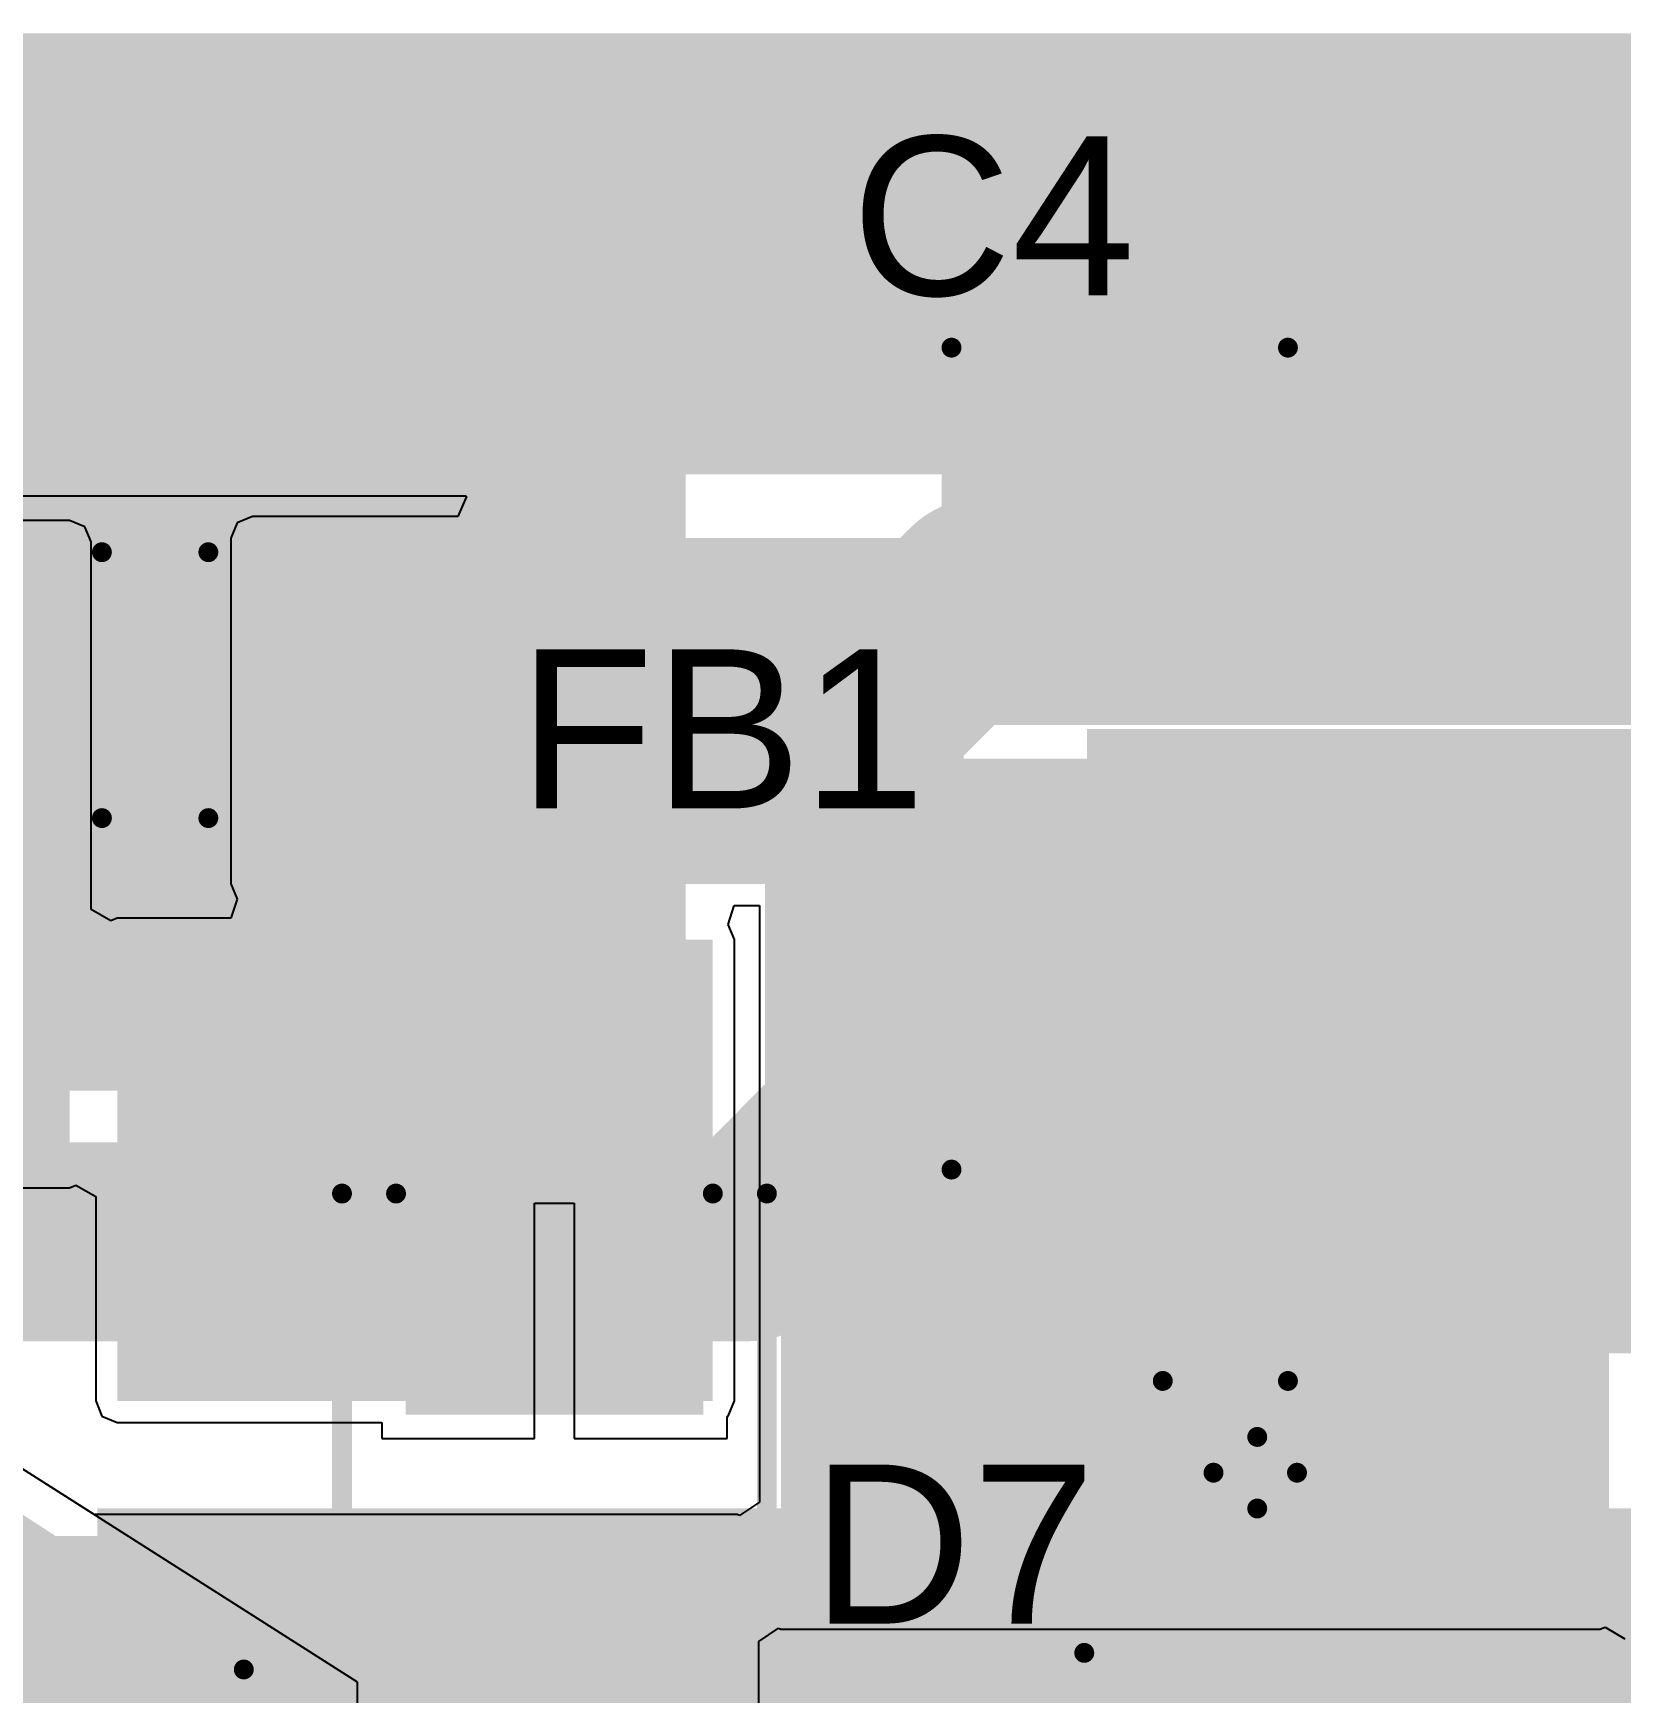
# Model space of a CAD drawing. Header units: millimetres. Extents: x -0.26 to 4.68, y -0.29 to 2.93.
# Drawn here: x 1.5869 to 1.9863, y 2.4526 to 2.8699 of the extents above; entities that cross this region are included whole.
import ezdxf

# ---------------------------------------------------------------- set-up
doc = ezdxf.new("R2010")
doc.units = ezdxf.units.MM
doc.header["$MEASUREMENT"] = 0
for name, color, linetype in [('BottomLayer', 5, 'Continuous'), ('BottomSolder', 6, 'Continuous'), ('TopLayer', 1, 'Continuous'), ('TopOverlay', 2, 'Continuous'), ('TopPaste', 8, 'Continuous'), ('TopSolder', 216, 'Continuous'), ('ViaHoleLayer', 16, 'Continuous')]:
    doc.layers.add(name, color=color, linetype=linetype)
doc.styles.add('Arial', font='arial.ttf', dxfattribs={"height": 0.2})

# ---------------------------------------------------------------- blocks, each defined once
blk = doc.blocks.new('SMA_17')
at = {"layer": 'TopLayer'}
for points in [[(-0.12795, 0.03346), (-0.02953, 0.03346), (-0.02953, -0.03346), (-0.12795, -0.03346)], [(0.02953, 0.03346), (0.12795, 0.03346), (0.12795, -0.03346), (0.02953, -0.03346)]]:
    blk.add_hatch(color=1, dxfattribs=at).paths.add_polyline_path(points)
at = {"layer": 'TopOverlay'}
for points in [[(-0.175, -0.05597), (-0.12906, -0.05597), (-0.12906, 0.05598), (-0.175, 0.05598)], [(-0.12992, 0.03638), (-0.1022, 0.03638), (-0.1022, 0.05598), (-0.12992, 0.05598)], [(-0.12992, -0.05598), (-0.1022, -0.05598), (-0.1022, -0.03638), (-0.12992, -0.03638)]]:
    blk.add_hatch(color=2, dxfattribs=at).paths.add_polyline_path(points)
at = {"layer": 'TopPaste'}
for points in [[(-0.12795, 0.03346), (-0.02953, 0.03346), (-0.02953, -0.03346), (-0.12795, -0.03346)], [(0.02953, 0.03346), (0.12795, 0.03346), (0.12795, -0.03346), (0.02953, -0.03346)]]:
    blk.add_hatch(color=8, dxfattribs=at).paths.add_polyline_path(points)
at = {"layer": 'TopSolder'}
for points in [[(-0.13195, 0.03746), (-0.02553, 0.03746), (-0.02553, -0.03746), (-0.13195, -0.03746)], [(0.02553, 0.03746), (0.13195, 0.03746), (0.13195, -0.03746), (0.02553, -0.03746)]]:
    blk.add_hatch(color=216, dxfattribs=at).paths.add_polyline_path(points)
at = {"layer": 'TopOverlay', "const_width": 0.005}
for points in [[(-0.10465, 0.05345), (0.08115, 0.05345)], [(0.08115, 0.05345), (0.08115, 0.03985)], [(0.08115, -0.03985), (0.08115, -0.05345)], [(-0.10465, -0.05345), (0.08115, -0.05345)]]:
    blk.add_lwpolyline(points, dxfattribs=at)
at = {"layer": 'TopOverlay', "const_width": 0.0025}
for points in [[(-0.1059, 0.05345, 1), (-0.1034, 0.05345, 1)], [(0.0799, 0.05345, 1), (0.0824, 0.05345, 1)], [(0.0799, 0.05345, 1), (0.0824, 0.05345, 1)], [(0.0799, 0.03985, 1), (0.0824, 0.03985, 1)], [(0.0799, -0.03985, 1), (0.0824, -0.03985, 1)], [(-0.1059, -0.05345, 1), (-0.1034, -0.05345, 1)], [(0.0799, -0.05345, 1), (0.0824, -0.05345, 1)], [(0.0799, -0.05345, 1), (0.0824, -0.05345, 1)]]:
    blk.add_lwpolyline(points, format="xyb", close=True, dxfattribs=at)
blk = doc.blocks.new('SSL0804T_220M_N_100')
at = {"layer": 'TopOverlay', "const_width": 0.005}
blk.add_lwpolyline([(-0.065, -0.18504), (-0.24684, -0.06747)], dxfattribs=at)
at = {"layer": 'TopOverlay', "const_width": 0.0025}
blk.add_lwpolyline([(-0.24809, -0.06747, 1), (-0.24559, -0.06747, 1)], format="xyb", close=True, dxfattribs=at)
blk = doc.blocks.new('IND_1206_118')
at = {"layer": 'TopLayer'}
for points in [[(-0.0811, 0.03583), (-0.02598, 0.03583), (-0.02598, -0.03583), (-0.0811, -0.03583)], [(0.02598, 0.03583), (0.0811, 0.03583), (0.0811, -0.03583), (0.02598, -0.03583)]]:
    blk.add_hatch(color=1, dxfattribs=at).paths.add_polyline_path(points)
at = {"layer": 'TopPaste'}
for points in [[(-0.0811, 0.03583), (-0.02598, 0.03583), (-0.02598, -0.03583), (-0.0811, -0.03583)], [(0.02598, 0.03583), (0.0811, 0.03583), (0.0811, -0.03583), (0.02598, -0.03583)]]:
    blk.add_hatch(color=8, dxfattribs=at).paths.add_polyline_path(points)
at = {"layer": 'TopSolder'}
for points in [[(-0.0851, 0.03983), (-0.02198, 0.03983), (-0.02198, -0.03983), (-0.0851, -0.03983)], [(0.02198, 0.03983), (0.0851, 0.03983), (0.0851, -0.03983), (0.02198, -0.03983)]]:
    blk.add_hatch(color=216, dxfattribs=at).paths.add_polyline_path(points)
at = {"layer": 'TopOverlay', "const_width": 0.005}
for points in [[(-0.01339, 0.03343), (0.01339, 0.03343)], [(-0.01339, -0.03343), (0.01339, -0.03343)]]:
    blk.add_lwpolyline(points, dxfattribs=at)
at = {"layer": 'TopOverlay', "const_width": 0.0025}
for points in [[(-0.01464, 0.03343, 1), (-0.01214, 0.03343, 1)], [(0.01214, 0.03343, 1), (0.01464, 0.03343, 1)], [(-0.01464, -0.03343, 1), (-0.01214, -0.03343, 1)], [(0.01214, -0.03343, 1), (0.01464, -0.03343, 1)]]:
    blk.add_lwpolyline(points, format="xyb", close=True, dxfattribs=at)
blk = doc.blocks.new('C____D_193')
at = {"layer": 'TopLayer'}
for points in [[(-0.16732, 0.05709), (-0.07283, 0.05709), (-0.07283, -0.05709), (-0.16732, -0.05709)], [(0.07283, 0.05709), (0.16732, 0.05709), (0.16732, -0.05709), (0.07283, -0.05709)]]:
    blk.add_hatch(color=1, dxfattribs=at).paths.add_polyline_path(points)
at = {"layer": 'TopPaste'}
for points in [[(-0.16732, 0.05709), (-0.07283, 0.05709), (-0.07283, -0.05709), (-0.16732, -0.05709)], [(0.07283, 0.05709), (0.16732, 0.05709), (0.16732, -0.05709), (0.07283, -0.05709)]]:
    blk.add_hatch(color=8, dxfattribs=at).paths.add_polyline_path(points)
at = {"layer": 'TopSolder'}
for points in [[(-0.17132, 0.06109), (-0.06883, 0.06109), (-0.06883, -0.06109), (-0.17132, -0.06109)], [(0.06883, 0.06109), (0.17132, 0.06109), (0.17132, -0.06109), (0.06883, -0.06109)]]:
    blk.add_hatch(color=216, dxfattribs=at).paths.add_polyline_path(points)
at = {"layer": 'TopOverlay', "const_width": 0.005}
for points in [[(-0.177, 0.099), (-0.177, 0.07)], [(-0.16, 0.084), (-0.193, 0.084)], [(-0.1437, 0.08465), (-0.1437, 0.0673)], [(0.1437, 0.08465), (-0.1437, 0.08465)], [(0.1437, 0.08465), (0.1437, 0.0673)], [(-0.1437, -0.0673), (-0.1437, -0.08465)], [(0.1437, -0.0673), (0.1437, -0.08465)], [(0.1437, -0.08465), (-0.1437, -0.08465)]]:
    blk.add_lwpolyline(points, dxfattribs=at)
at = {"layer": 'TopOverlay', "const_width": 0.0025}
for points in [[(-0.17825, 0.099, 1), (-0.17575, 0.099, 1)], [(-0.19425, 0.084, 1), (-0.19175, 0.084, 1)], [(-0.16125, 0.084, 1), (-0.15875, 0.084, 1)], [(-0.14495, 0.08465, 1), (-0.14245, 0.08465, 1)], [(-0.14495, 0.08465, 1), (-0.14245, 0.08465, 1)], [(0.14245, 0.08465, 1), (0.14495, 0.08465, 1)], [(0.14245, 0.08465, 1), (0.14495, 0.08465, 1)], [(-0.17825, 0.07, 1), (-0.17575, 0.07, 1)], [(-0.14495, 0.0673, 1), (-0.14245, 0.0673, 1)], [(0.14245, 0.0673, 1), (0.14495, 0.0673, 1)], [(-0.14495, -0.0673, 1), (-0.14245, -0.0673, 1)], [(0.14245, -0.0673, 1), (0.14495, -0.0673, 1)], [(-0.14495, -0.08465, 1), (-0.14245, -0.08465, 1)], [(-0.14495, -0.08465, 1), (-0.14245, -0.08465, 1)], [(0.14245, -0.08465, 1), (0.14495, -0.08465, 1)], [(0.14245, -0.08465, 1), (0.14495, -0.08465, 1)]]:
    blk.add_lwpolyline(points, format="xyb", close=True, dxfattribs=at)
blk = doc.blocks.new('20SVPF120M_195')
at = {"layer": 'TopLayer'}
for points in [[(-0.17913, 0.0315), (-0.04134, 0.0315), (-0.04134, -0.0315), (-0.17913, -0.0315)], [(0.04134, 0.0315), (0.17913, 0.0315), (0.17913, -0.0315), (0.04134, -0.0315)]]:
    blk.add_hatch(color=1, dxfattribs=at).paths.add_polyline_path(points)
at = {"layer": 'TopPaste'}
for points in [[(-0.17913, 0.0315), (-0.04134, 0.0315), (-0.04134, -0.0315), (-0.17913, -0.0315)], [(0.04134, 0.0315), (0.17913, 0.0315), (0.17913, -0.0315), (0.04134, -0.0315)]]:
    blk.add_hatch(color=8, dxfattribs=at).paths.add_polyline_path(points)
at = {"layer": 'TopSolder'}
for points in [[(-0.18313, 0.0355), (-0.03734, 0.0355), (-0.03734, -0.0355), (-0.18313, -0.0355)], [(0.03734, 0.0355), (0.18313, 0.0355), (0.18313, -0.0355), (0.03734, -0.0355)]]:
    blk.add_hatch(color=216, dxfattribs=at).paths.add_polyline_path(points)
at = {"layer": 'TopOverlay', "const_width": 0.005}
for points in [[(-0.07677, 0.12992), (-0.12992, 0.07677)], [(-0.07677, 0.12992), (0.12992, 0.12992)], [(0.12992, 0.12992), (0.12992, 0.04528)], [(-0.12992, 0.07677), (-0.12992, 0.04528)], [(-0.153, 0.064), (-0.153, 0.043)], [(-0.162, 0.053), (-0.144, 0.053)], [(-0.12992, -0.04528), (-0.12992, -0.07677)], [(0.12992, -0.04528), (0.12992, -0.12992)], [(-0.12992, -0.07677), (-0.07677, -0.12992)], [(-0.07677, -0.12992), (0.12992, -0.12992)]]:
    blk.add_lwpolyline(points, dxfattribs=at)
at = {"layer": 'TopOverlay', "const_width": 0.0025}
for points in [[(-0.07802, 0.12992, 1), (-0.07552, 0.12992, 1)], [(-0.07802, 0.12992, 1), (-0.07552, 0.12992, 1)], [(0.12867, 0.12992, 1), (0.13117, 0.12992, 1)], [(0.12867, 0.12992, 1), (0.13117, 0.12992, 1)], [(-0.13117, 0.07677, 1), (-0.12867, 0.07677, 1)], [(-0.13117, 0.07677, 1), (-0.12867, 0.07677, 1)], [(-0.15425, 0.064, 1), (-0.15175, 0.064, 1)], [(-0.16325, 0.053, 1), (-0.16075, 0.053, 1)], [(-0.14525, 0.053, 1), (-0.14275, 0.053, 1)], [(-0.13117, 0.04528, 1), (-0.12867, 0.04528, 1)], [(0.12867, 0.04528, 1), (0.13117, 0.04528, 1)], [(-0.15425, 0.043, 1), (-0.15175, 0.043, 1)], [(-0.13117, -0.04528, 1), (-0.12867, -0.04528, 1)], [(0.12867, -0.04528, 1), (0.13117, -0.04528, 1)], [(-0.13117, -0.07677, 1), (-0.12867, -0.07677, 1)], [(-0.13117, -0.07677, 1), (-0.12867, -0.07677, 1)], [(-0.07802, -0.12992, 1), (-0.07552, -0.12992, 1)], [(-0.07802, -0.12992, 1), (-0.07552, -0.12992, 1)], [(0.12867, -0.12992, 1), (0.13117, -0.12992, 1)], [(0.12867, -0.12992, 1), (0.13117, -0.12992, 1)]]:
    blk.add_lwpolyline(points, format="xyb", close=True, dxfattribs=at)

msp = doc.modelspace()

# ---------------------------------------------------------------- hatches: boundary and pattern name
at = {"layer": 'BottomLayer'}
for points in [[(1.22882, 2.74495), (1.66582, 2.74495), (1.66582, 2.86995), (1.22882, 2.86995)], [(1.553, 2.81895), (2.29682, 2.81895), (2.29682, 2.86995), (1.553, 2.86995)], [(1.611, 2.761), (2.071, 2.761), (2.071, 2.82895), (1.611, 2.82895)], [(1.16, 2.604), (1.751, 2.604), (1.751, 2.81695), (1.16, 2.81695)], [(1.852, 2.62995), (2.38868, 2.62995), (2.38868, 2.69495), (1.852, 2.69495)], [(1.852, 2.538), (2.38868, 2.538), (2.38868, 2.66195), (1.852, 2.66195)], [(1.603, 2.443), (2.106, 2.443), (2.106, 2.499), (1.603, 2.499)]]:
    msp.add_hatch(color=5, dxfattribs=at).paths.add_polyline_path(points)
h = msp.add_hatch(color=5, dxfattribs=at)
edge = h.paths.add_edge_path()
edge.add_arc((1.704, 2.854), 0.01181, 0, 360)
h = msp.add_hatch(color=5, dxfattribs=at)
edge = h.paths.add_edge_path()
edge.add_arc((1.735, 2.853), 0.01181, 0, 360)
h = msp.add_hatch(color=5, dxfattribs=at)
edge = h.paths.add_edge_path()
edge.add_arc((1.877, 2.851), 0.01181, 0, 360)
h = msp.add_hatch(color=5, dxfattribs=at)
edge = h.paths.add_edge_path()
edge.add_arc((1.9016, 2.851), 0.01181, 0, 360)
h = msp.add_hatch(color=5, dxfattribs=at)
edge = h.paths.add_edge_path()
edge.add_arc((1.704, 2.828), 0.01181, 0, 360)
h = msp.add_hatch(color=5, dxfattribs=at)
edge = h.paths.add_edge_path()
edge.add_arc((1.735, 2.827), 0.01181, 0, 360)
h = msp.add_hatch(color=5, dxfattribs=at)
edge = h.paths.add_edge_path()
edge.add_arc((1.877, 2.825), 0.01181, 0, 360)
h = msp.add_hatch(color=5, dxfattribs=at)
edge = h.paths.add_edge_path()
edge.add_arc((1.9016, 2.825), 0.01181, 0, 360)
h = msp.add_hatch(color=5, dxfattribs=at)
edge = h.paths.add_edge_path()
edge.add_arc((1.704, 2.802), 0.01181, 0, 360)
h = msp.add_hatch(color=5, dxfattribs=at)
edge = h.paths.add_edge_path()
edge.add_arc((1.735, 2.801), 0.01181, 0, 360)
h = msp.add_hatch(color=5, dxfattribs=at)
edge = h.paths.add_edge_path()
edge.add_arc((1.877, 2.798), 0.01181, 0, 360)
h = msp.add_hatch(color=5, dxfattribs=at)
edge = h.paths.add_edge_path()
edge.add_arc((1.9016, 2.798), 0.01181, 0, 360)
h = msp.add_hatch(color=5, dxfattribs=at)
edge = h.paths.add_edge_path()
edge.add_arc((1.704, 2.775), 0.01181, 0, 360)
h = msp.add_hatch(color=5, dxfattribs=at)
edge = h.paths.add_edge_path()
edge.add_arc((1.735, 2.774), 0.01181, 0, 360)
h = msp.add_hatch(color=5, dxfattribs=at)
edge = h.paths.add_edge_path()
edge.add_arc((1.877, 2.772), 0.01181, 0, 360)
h = msp.add_hatch(color=5, dxfattribs=at)
edge = h.paths.add_edge_path()
edge.add_arc((1.9016, 2.772), 0.01181, 0, 360)
h = msp.add_hatch(color=5, dxfattribs=at)
edge = h.paths.add_edge_path()
edge.add_arc((1.877, 2.63282), 0.01181, 0, 360)
h = msp.add_hatch(color=5, dxfattribs=at)
edge = h.paths.add_edge_path()
edge.add_arc((1.9016, 2.63282), 0.01181, 0, 360)
h = msp.add_hatch(color=5, dxfattribs=at)
edge = h.paths.add_edge_path()
edge.add_arc((1.62653, 2.62405), 0.01181, 0, 360)
h = msp.add_hatch(color=5, dxfattribs=at)
edge = h.paths.add_edge_path()
edge.add_arc((1.65287, 2.62405), 0.01181, 0, 360)
h = msp.add_hatch(color=5, dxfattribs=at)
edge = h.paths.add_edge_path()
edge.add_arc((1.6792, 2.62405), 0.01181, 0, 360)
h = msp.add_hatch(color=5, dxfattribs=at)
edge = h.paths.add_edge_path()
edge.add_arc((1.70553, 2.62405), 0.01181, 0, 360)
h = msp.add_hatch(color=5, dxfattribs=at)
edge = h.paths.add_edge_path()
edge.add_arc((1.877, 2.60582), 0.01181, 0, 360)
h = msp.add_hatch(color=5, dxfattribs=at)
edge = h.paths.add_edge_path()
edge.add_arc((1.9016, 2.60582), 0.01181, 0, 360)
h = msp.add_hatch(color=5, dxfattribs=at)
edge = h.paths.add_edge_path()
edge.add_arc((1.877, 2.57982), 0.01181, 0, 360)
h = msp.add_hatch(color=5, dxfattribs=at)
edge = h.paths.add_edge_path()
edge.add_arc((1.9016, 2.57982), 0.01181, 0, 360)
h = msp.add_hatch(color=5, dxfattribs=at)
edge = h.paths.add_edge_path()
edge.add_arc((1.618, 2.478), 0.01181, 0, 360)
h = msp.add_hatch(color=5, dxfattribs=at)
edge = h.paths.add_edge_path()
edge.add_arc((1.64433, 2.478), 0.01181, 0, 360)
h = msp.add_hatch(color=5, dxfattribs=at)
edge = h.paths.add_edge_path()
edge.add_arc((1.67067, 2.478), 0.01181, 0, 360)
h = msp.add_hatch(color=5, dxfattribs=at)
edge = h.paths.add_edge_path()
edge.add_arc((1.697, 2.478), 0.01181, 0, 360)
at = {"layer": 'BottomSolder'}
h = msp.add_hatch(color=6, dxfattribs=at)
edge = h.paths.add_edge_path()
edge.add_arc((1.704, 2.854), 0.00591, 0, 360)
h = msp.add_hatch(color=6, dxfattribs=at)
edge = h.paths.add_edge_path()
edge.add_arc((1.735, 2.853), 0.00591, 0, 360)
h = msp.add_hatch(color=6, dxfattribs=at)
edge = h.paths.add_edge_path()
edge.add_arc((1.877, 2.851), 0.00591, 0, 360)
h = msp.add_hatch(color=6, dxfattribs=at)
edge = h.paths.add_edge_path()
edge.add_arc((1.9016, 2.851), 0.00591, 0, 360)
h = msp.add_hatch(color=6, dxfattribs=at)
edge = h.paths.add_edge_path()
edge.add_arc((1.704, 2.828), 0.00591, 0, 360)
h = msp.add_hatch(color=6, dxfattribs=at)
edge = h.paths.add_edge_path()
edge.add_arc((1.735, 2.827), 0.00591, 0, 360)
h = msp.add_hatch(color=6, dxfattribs=at)
edge = h.paths.add_edge_path()
edge.add_arc((1.877, 2.825), 0.00591, 0, 360)
h = msp.add_hatch(color=6, dxfattribs=at)
edge = h.paths.add_edge_path()
edge.add_arc((1.9016, 2.825), 0.00591, 0, 360)
h = msp.add_hatch(color=6, dxfattribs=at)
edge = h.paths.add_edge_path()
edge.add_arc((1.704, 2.802), 0.00591, 0, 360)
h = msp.add_hatch(color=6, dxfattribs=at)
edge = h.paths.add_edge_path()
edge.add_arc((1.735, 2.801), 0.00591, 0, 360)
h = msp.add_hatch(color=6, dxfattribs=at)
edge = h.paths.add_edge_path()
edge.add_arc((1.877, 2.798), 0.00591, 0, 360)
h = msp.add_hatch(color=6, dxfattribs=at)
edge = h.paths.add_edge_path()
edge.add_arc((1.9016, 2.798), 0.00591, 0, 360)
h = msp.add_hatch(color=6, dxfattribs=at)
edge = h.paths.add_edge_path()
edge.add_arc((1.704, 2.775), 0.00591, 0, 360)
h = msp.add_hatch(color=6, dxfattribs=at)
edge = h.paths.add_edge_path()
edge.add_arc((1.735, 2.774), 0.00591, 0, 360)
h = msp.add_hatch(color=6, dxfattribs=at)
edge = h.paths.add_edge_path()
edge.add_arc((1.877, 2.772), 0.00591, 0, 360)
h = msp.add_hatch(color=6, dxfattribs=at)
edge = h.paths.add_edge_path()
edge.add_arc((1.9016, 2.772), 0.00591, 0, 360)
h = msp.add_hatch(color=6, dxfattribs=at)
edge = h.paths.add_edge_path()
edge.add_arc((1.877, 2.63282), 0.00591, 0, 360)
h = msp.add_hatch(color=6, dxfattribs=at)
edge = h.paths.add_edge_path()
edge.add_arc((1.9016, 2.63282), 0.00591, 0, 360)
h = msp.add_hatch(color=6, dxfattribs=at)
edge = h.paths.add_edge_path()
edge.add_arc((1.62653, 2.62405), 0.00591, 0, 360)
h = msp.add_hatch(color=6, dxfattribs=at)
edge = h.paths.add_edge_path()
edge.add_arc((1.65287, 2.62405), 0.00591, 0, 360)
h = msp.add_hatch(color=6, dxfattribs=at)
edge = h.paths.add_edge_path()
edge.add_arc((1.6792, 2.62405), 0.00591, 0, 360)
h = msp.add_hatch(color=6, dxfattribs=at)
edge = h.paths.add_edge_path()
edge.add_arc((1.70553, 2.62405), 0.00591, 0, 360)
h = msp.add_hatch(color=6, dxfattribs=at)
edge = h.paths.add_edge_path()
edge.add_arc((1.877, 2.60582), 0.00591, 0, 360)
h = msp.add_hatch(color=6, dxfattribs=at)
edge = h.paths.add_edge_path()
edge.add_arc((1.9016, 2.60582), 0.00591, 0, 360)
h = msp.add_hatch(color=6, dxfattribs=at)
edge = h.paths.add_edge_path()
edge.add_arc((1.877, 2.57982), 0.00591, 0, 360)
h = msp.add_hatch(color=6, dxfattribs=at)
edge = h.paths.add_edge_path()
edge.add_arc((1.9016, 2.57982), 0.00591, 0, 360)
h = msp.add_hatch(color=6, dxfattribs=at)
edge = h.paths.add_edge_path()
edge.add_arc((1.618, 2.478), 0.00591, 0, 360)
h = msp.add_hatch(color=6, dxfattribs=at)
edge = h.paths.add_edge_path()
edge.add_arc((1.64433, 2.478), 0.00591, 0, 360)
h = msp.add_hatch(color=6, dxfattribs=at)
edge = h.paths.add_edge_path()
edge.add_arc((1.67067, 2.478), 0.00591, 0, 360)
h = msp.add_hatch(color=6, dxfattribs=at)
edge = h.paths.add_edge_path()
edge.add_arc((1.697, 2.478), 0.00591, 0, 360)
at = {"layer": 'TopLayer'}
for points in [[(0.13597, 2.80395), (1.832, 2.80395), (1.832, 2.86695), (0.13597, 2.86695)], [(1.816, 2.69595), (2.07, 2.69595), (2.07, 2.86695), (1.816, 2.86695)], [(0.982, 2.759), (1.831, 2.759), (1.831, 2.81695), (0.982, 2.81695)], [(1.522, 2.585), (1.596, 2.585), (1.596, 2.742), (1.522, 2.742)], [(1.642, 2.656), (1.805, 2.656), (1.805, 2.743), (1.642, 2.743)], [(1.775, 2.474), (1.863, 2.474), (1.863, 2.68752), (1.775, 2.68752)], [(1.855, 2.565), (2.036, 2.565), (2.036, 2.68752), (1.855, 2.68752)], [(1.608, 2.526), (1.75785, 2.526), (1.75785, 2.642), (1.608, 2.642)], [(1.856, 2.474), (1.981, 2.474), (1.981, 2.64), (1.856, 2.64)], [(1.507, 2.335), (1.764, 2.335), (1.764, 2.492), (1.507, 2.492)]]:
    msp.add_hatch(color=1, dxfattribs=at).paths.add_polyline_path(points)
h = msp.add_hatch(color=1, dxfattribs=at)
edge = h.paths.add_edge_path()
edge.add_arc((1.704, 2.854), 0.01181, 0, 360)
h = msp.add_hatch(color=1, dxfattribs=at)
edge = h.paths.add_edge_path()
edge.add_arc((1.735, 2.853), 0.01181, 0, 360)
h = msp.add_hatch(color=1, dxfattribs=at)
edge = h.paths.add_edge_path()
edge.add_arc((1.877, 2.851), 0.01181, 0, 360)
h = msp.add_hatch(color=1, dxfattribs=at)
edge = h.paths.add_edge_path()
edge.add_arc((1.9016, 2.851), 0.01181, 0, 360)
h = msp.add_hatch(color=1, dxfattribs=at)
edge = h.paths.add_edge_path()
edge.add_arc((1.704, 2.828), 0.01181, 0, 360)
h = msp.add_hatch(color=1, dxfattribs=at)
edge = h.paths.add_edge_path()
edge.add_arc((1.735, 2.827), 0.01181, 0, 360)
h = msp.add_hatch(color=1, dxfattribs=at)
edge = h.paths.add_edge_path()
edge.add_arc((1.877, 2.825), 0.01181, 0, 360)
h = msp.add_hatch(color=1, dxfattribs=at)
edge = h.paths.add_edge_path()
edge.add_arc((1.9016, 2.825), 0.01181, 0, 360)
h = msp.add_hatch(color=1, dxfattribs=at)
edge = h.paths.add_edge_path()
edge.add_arc((1.704, 2.802), 0.01181, 0, 360)
h = msp.add_hatch(color=1, dxfattribs=at)
edge = h.paths.add_edge_path()
edge.add_arc((1.735, 2.801), 0.01181, 0, 360)
h = msp.add_hatch(color=1, dxfattribs=at)
edge = h.paths.add_edge_path()
edge.add_arc((1.877, 2.798), 0.01181, 0, 360)
h = msp.add_hatch(color=1, dxfattribs=at)
edge = h.paths.add_edge_path()
edge.add_arc((1.9016, 2.798), 0.01181, 0, 360)
h = msp.add_hatch(color=1, dxfattribs=at)
edge = h.paths.add_edge_path()
edge.add_arc((1.704, 2.775), 0.01181, 0, 360)
h = msp.add_hatch(color=1, dxfattribs=at)
edge = h.paths.add_edge_path()
edge.add_arc((1.735, 2.774), 0.01181, 0, 360)
h = msp.add_hatch(color=1, dxfattribs=at)
edge = h.paths.add_edge_path()
edge.add_arc((1.877, 2.772), 0.01181, 0, 360)
h = msp.add_hatch(color=1, dxfattribs=at)
edge = h.paths.add_edge_path()
edge.add_arc((1.9016, 2.772), 0.01181, 0, 360)
h = msp.add_hatch(color=1, dxfattribs=at)
edge = h.paths.add_edge_path()
edge.add_arc((1.877, 2.63282), 0.01181, 0, 360)
h = msp.add_hatch(color=1, dxfattribs=at)
edge = h.paths.add_edge_path()
edge.add_arc((1.9016, 2.63282), 0.01181, 0, 360)
h = msp.add_hatch(color=1, dxfattribs=at)
edge = h.paths.add_edge_path()
edge.add_arc((1.62653, 2.62405), 0.01181, 0, 360)
h = msp.add_hatch(color=1, dxfattribs=at)
edge = h.paths.add_edge_path()
edge.add_arc((1.65287, 2.62405), 0.01181, 0, 360)
h = msp.add_hatch(color=1, dxfattribs=at)
edge = h.paths.add_edge_path()
edge.add_arc((1.6792, 2.62405), 0.01181, 0, 360)
h = msp.add_hatch(color=1, dxfattribs=at)
edge = h.paths.add_edge_path()
edge.add_arc((1.70553, 2.62405), 0.01181, 0, 360)
h = msp.add_hatch(color=1, dxfattribs=at)
edge = h.paths.add_edge_path()
edge.add_arc((1.877, 2.60582), 0.01181, 0, 360)
h = msp.add_hatch(color=1, dxfattribs=at)
edge = h.paths.add_edge_path()
edge.add_arc((1.9016, 2.60582), 0.01181, 0, 360)
h = msp.add_hatch(color=1, dxfattribs=at)
edge = h.paths.add_edge_path()
edge.add_arc((1.877, 2.57982), 0.01181, 0, 360)
h = msp.add_hatch(color=1, dxfattribs=at)
edge = h.paths.add_edge_path()
edge.add_arc((1.9016, 2.57982), 0.01181, 0, 360)
h = msp.add_hatch(color=1, dxfattribs=at)
edge = h.paths.add_edge_path()
edge.add_arc((1.618, 2.478), 0.01181, 0, 360)
h = msp.add_hatch(color=1, dxfattribs=at)
edge = h.paths.add_edge_path()
edge.add_arc((1.64433, 2.478), 0.01181, 0, 360)
h = msp.add_hatch(color=1, dxfattribs=at)
edge = h.paths.add_edge_path()
edge.add_arc((1.67067, 2.478), 0.01181, 0, 360)
h = msp.add_hatch(color=1, dxfattribs=at)
edge = h.paths.add_edge_path()
edge.add_arc((1.697, 2.478), 0.01181, 0, 360)
at = {"layer": 'TopSolder'}
h = msp.add_hatch(color=216, dxfattribs=at)
edge = h.paths.add_edge_path()
edge.add_arc((1.704, 2.854), 0.00591, 0, 360)
h = msp.add_hatch(color=216, dxfattribs=at)
edge = h.paths.add_edge_path()
edge.add_arc((1.735, 2.853), 0.00591, 0, 360)
h = msp.add_hatch(color=216, dxfattribs=at)
edge = h.paths.add_edge_path()
edge.add_arc((1.877, 2.851), 0.00591, 0, 360)
h = msp.add_hatch(color=216, dxfattribs=at)
edge = h.paths.add_edge_path()
edge.add_arc((1.9016, 2.851), 0.00591, 0, 360)
h = msp.add_hatch(color=216, dxfattribs=at)
edge = h.paths.add_edge_path()
edge.add_arc((1.704, 2.828), 0.00591, 0, 360)
h = msp.add_hatch(color=216, dxfattribs=at)
edge = h.paths.add_edge_path()
edge.add_arc((1.735, 2.827), 0.00591, 0, 360)
h = msp.add_hatch(color=216, dxfattribs=at)
edge = h.paths.add_edge_path()
edge.add_arc((1.877, 2.825), 0.00591, 0, 360)
h = msp.add_hatch(color=216, dxfattribs=at)
edge = h.paths.add_edge_path()
edge.add_arc((1.9016, 2.825), 0.00591, 0, 360)
h = msp.add_hatch(color=216, dxfattribs=at)
edge = h.paths.add_edge_path()
edge.add_arc((1.704, 2.802), 0.00591, 0, 360)
h = msp.add_hatch(color=216, dxfattribs=at)
edge = h.paths.add_edge_path()
edge.add_arc((1.735, 2.801), 0.00591, 0, 360)
h = msp.add_hatch(color=216, dxfattribs=at)
edge = h.paths.add_edge_path()
edge.add_arc((1.877, 2.798), 0.00591, 0, 360)
h = msp.add_hatch(color=216, dxfattribs=at)
edge = h.paths.add_edge_path()
edge.add_arc((1.9016, 2.798), 0.00591, 0, 360)
h = msp.add_hatch(color=216, dxfattribs=at)
edge = h.paths.add_edge_path()
edge.add_arc((1.704, 2.775), 0.00591, 0, 360)
h = msp.add_hatch(color=216, dxfattribs=at)
edge = h.paths.add_edge_path()
edge.add_arc((1.735, 2.774), 0.00591, 0, 360)
h = msp.add_hatch(color=216, dxfattribs=at)
edge = h.paths.add_edge_path()
edge.add_arc((1.877, 2.772), 0.00591, 0, 360)
h = msp.add_hatch(color=216, dxfattribs=at)
edge = h.paths.add_edge_path()
edge.add_arc((1.9016, 2.772), 0.00591, 0, 360)
h = msp.add_hatch(color=216, dxfattribs=at)
edge = h.paths.add_edge_path()
edge.add_arc((1.877, 2.63282), 0.00591, 0, 360)
h = msp.add_hatch(color=216, dxfattribs=at)
edge = h.paths.add_edge_path()
edge.add_arc((1.9016, 2.63282), 0.00591, 0, 360)
h = msp.add_hatch(color=216, dxfattribs=at)
edge = h.paths.add_edge_path()
edge.add_arc((1.62653, 2.62405), 0.00591, 0, 360)
h = msp.add_hatch(color=216, dxfattribs=at)
edge = h.paths.add_edge_path()
edge.add_arc((1.65287, 2.62405), 0.00591, 0, 360)
h = msp.add_hatch(color=216, dxfattribs=at)
edge = h.paths.add_edge_path()
edge.add_arc((1.6792, 2.62405), 0.00591, 0, 360)
h = msp.add_hatch(color=216, dxfattribs=at)
edge = h.paths.add_edge_path()
edge.add_arc((1.70553, 2.62405), 0.00591, 0, 360)
h = msp.add_hatch(color=216, dxfattribs=at)
edge = h.paths.add_edge_path()
edge.add_arc((1.877, 2.60582), 0.00591, 0, 360)
h = msp.add_hatch(color=216, dxfattribs=at)
edge = h.paths.add_edge_path()
edge.add_arc((1.9016, 2.60582), 0.00591, 0, 360)
h = msp.add_hatch(color=216, dxfattribs=at)
edge = h.paths.add_edge_path()
edge.add_arc((1.877, 2.57982), 0.00591, 0, 360)
h = msp.add_hatch(color=216, dxfattribs=at)
edge = h.paths.add_edge_path()
edge.add_arc((1.9016, 2.57982), 0.00591, 0, 360)
h = msp.add_hatch(color=216, dxfattribs=at)
edge = h.paths.add_edge_path()
edge.add_arc((1.618, 2.478), 0.00591, 0, 360)
h = msp.add_hatch(color=216, dxfattribs=at)
edge = h.paths.add_edge_path()
edge.add_arc((1.64433, 2.478), 0.00591, 0, 360)
h = msp.add_hatch(color=216, dxfattribs=at)
edge = h.paths.add_edge_path()
edge.add_arc((1.67067, 2.478), 0.00591, 0, 360)
h = msp.add_hatch(color=216, dxfattribs=at)
edge = h.paths.add_edge_path()
edge.add_arc((1.697, 2.478), 0.00591, 0, 360)
at = {"layer": 'ViaHoleLayer'}
h = msp.add_hatch(color=16, dxfattribs=at)
edge = h.paths.add_edge_path()
edge.add_arc((1.704, 2.854), 0.00591, 0, 360)
h = msp.add_hatch(color=16, dxfattribs=at)
edge = h.paths.add_edge_path()
edge.add_arc((1.735, 2.853), 0.00591, 0, 360)
h = msp.add_hatch(color=16, dxfattribs=at)
edge = h.paths.add_edge_path()
edge.add_arc((1.877, 2.851), 0.00591, 0, 360)
h = msp.add_hatch(color=16, dxfattribs=at)
edge = h.paths.add_edge_path()
edge.add_arc((1.9016, 2.851), 0.00591, 0, 360)
h = msp.add_hatch(color=16, dxfattribs=at)
edge = h.paths.add_edge_path()
edge.add_arc((1.704, 2.828), 0.00591, 0, 360)
h = msp.add_hatch(color=16, dxfattribs=at)
edge = h.paths.add_edge_path()
edge.add_arc((1.735, 2.827), 0.00591, 0, 360)
h = msp.add_hatch(color=16, dxfattribs=at)
edge = h.paths.add_edge_path()
edge.add_arc((1.877, 2.825), 0.00591, 0, 360)
h = msp.add_hatch(color=16, dxfattribs=at)
edge = h.paths.add_edge_path()
edge.add_arc((1.9016, 2.825), 0.00591, 0, 360)
h = msp.add_hatch(color=16, dxfattribs=at)
edge = h.paths.add_edge_path()
edge.add_arc((1.704, 2.802), 0.00591, 0, 360)
h = msp.add_hatch(color=16, dxfattribs=at)
edge = h.paths.add_edge_path()
edge.add_arc((1.735, 2.801), 0.00591, 0, 360)
h = msp.add_hatch(color=16, dxfattribs=at)
edge = h.paths.add_edge_path()
edge.add_arc((1.877, 2.798), 0.00591, 0, 360)
h = msp.add_hatch(color=16, dxfattribs=at)
edge = h.paths.add_edge_path()
edge.add_arc((1.9016, 2.798), 0.00591, 0, 360)
h = msp.add_hatch(color=16, dxfattribs=at)
edge = h.paths.add_edge_path()
edge.add_arc((1.704, 2.775), 0.00591, 0, 360)
h = msp.add_hatch(color=16, dxfattribs=at)
edge = h.paths.add_edge_path()
edge.add_arc((1.735, 2.774), 0.00591, 0, 360)
h = msp.add_hatch(color=16, dxfattribs=at)
edge = h.paths.add_edge_path()
edge.add_arc((1.877, 2.772), 0.00591, 0, 360)
h = msp.add_hatch(color=16, dxfattribs=at)
edge = h.paths.add_edge_path()
edge.add_arc((1.9016, 2.772), 0.00591, 0, 360)
h = msp.add_hatch(color=16, dxfattribs=at)
edge = h.paths.add_edge_path()
edge.add_arc((1.877, 2.63282), 0.00591, 0, 360)
h = msp.add_hatch(color=16, dxfattribs=at)
edge = h.paths.add_edge_path()
edge.add_arc((1.9016, 2.63282), 0.00591, 0, 360)
h = msp.add_hatch(color=16, dxfattribs=at)
edge = h.paths.add_edge_path()
edge.add_arc((1.62653, 2.62405), 0.00591, 0, 360)
h = msp.add_hatch(color=16, dxfattribs=at)
edge = h.paths.add_edge_path()
edge.add_arc((1.65287, 2.62405), 0.00591, 0, 360)
h = msp.add_hatch(color=16, dxfattribs=at)
edge = h.paths.add_edge_path()
edge.add_arc((1.6792, 2.62405), 0.00591, 0, 360)
h = msp.add_hatch(color=16, dxfattribs=at)
edge = h.paths.add_edge_path()
edge.add_arc((1.70553, 2.62405), 0.00591, 0, 360)
h = msp.add_hatch(color=16, dxfattribs=at)
edge = h.paths.add_edge_path()
edge.add_arc((1.877, 2.60582), 0.00591, 0, 360)
h = msp.add_hatch(color=16, dxfattribs=at)
edge = h.paths.add_edge_path()
edge.add_arc((1.9016, 2.60582), 0.00591, 0, 360)
h = msp.add_hatch(color=16, dxfattribs=at)
edge = h.paths.add_edge_path()
edge.add_arc((1.877, 2.57982), 0.00591, 0, 360)
h = msp.add_hatch(color=16, dxfattribs=at)
edge = h.paths.add_edge_path()
edge.add_arc((1.9016, 2.57982), 0.00591, 0, 360)
h = msp.add_hatch(color=16, dxfattribs=at)
edge = h.paths.add_edge_path()
edge.add_arc((1.618, 2.478), 0.00591, 0, 360)
h = msp.add_hatch(color=16, dxfattribs=at)
edge = h.paths.add_edge_path()
edge.add_arc((1.64433, 2.478), 0.00591, 0, 360)
h = msp.add_hatch(color=16, dxfattribs=at)
edge = h.paths.add_edge_path()
edge.add_arc((1.67067, 2.478), 0.00591, 0, 360)
h = msp.add_hatch(color=16, dxfattribs=at)
edge = h.paths.add_edge_path()
edge.add_arc((1.697, 2.478), 0.00591, 0, 360)

# ---------------------------------------------------------------- linework, layer by layer
at = {"layer": 'BottomLayer'}
for p, q in [((1.66846, 2.45529), (1.46795, 2.58271)), ((1.66846, 2.32402), (1.66846, 2.45529))]:
    msp.add_line(p, q, dxfattribs=at)
at = {"layer": 'BottomLayer', "const_width": 0.05}
for points in [[(1.796, 2.69866), (1.82529, 2.72795)], [(1.82529, 2.72795), (3.08382, 2.72795)], [(1.796, 2.59529), (1.796, 2.69866)], [(1.76671, 2.566), (1.796, 2.59529)], [(1.566, 2.566), (1.76671, 2.566)]]:
    msp.add_lwpolyline(points, dxfattribs=at)
at = {"layer": 'BottomLayer', "const_width": 0.025}
for points in [[(1.81279, 2.72795, 1), (1.83779, 2.72795, 1)], [(1.81279, 2.72795, 1), (1.83779, 2.72795, 1)], [(1.7835, 2.69866, 1), (1.8085, 2.69866, 1)], [(1.7835, 2.69866, 1), (1.8085, 2.69866, 1)], [(1.7835, 2.59529, 1), (1.8085, 2.59529, 1)], [(1.7835, 2.59529, 1), (1.8085, 2.59529, 1)], [(1.5535, 2.566, 1), (1.5785, 2.566, 1)], [(1.75421, 2.566, 1), (1.77921, 2.566, 1)], [(1.75421, 2.566, 1), (1.77921, 2.566, 1)]]:
    msp.add_lwpolyline(points, format="xyb", close=True, dxfattribs=at)
at = {"layer": 'TopLayer'}
for p, q in [((1.53742, 2.75359), (1.69572, 2.75359)), ((1.69589, 2.75341), (1.69373, 2.74841)), ((1.69572, 2.75359), (1.69589, 2.75341)), ((1.596, 2.74741), (1.522, 2.74741)), ((1.59983, 2.74583), (1.596, 2.74741)), ((1.63817, 2.74683), (1.63659, 2.743)), ((1.642, 2.74841), (1.63817, 2.74683)), ((1.69373, 2.74841), (1.642, 2.74841)), ((1.60141, 2.742), (1.59983, 2.74583)), ((1.60141, 2.6496), (1.60141, 2.742)), ((1.63659, 2.743), (1.63659, 2.656)), ((1.63659, 2.656), (1.63817, 2.65217)), ((1.63817, 2.65217), (1.6366, 2.64741)), ((1.76168, 2.64583), (1.76325, 2.65059)), ((1.76325, 2.65059), (1.76959, 2.65059)), ((1.76959, 2.65059), (1.76959, 2.50051)), ((1.60641, 2.64675), (1.60141, 2.6496)), ((1.608, 2.64741), (1.60641, 2.64675)), ((1.6366, 2.64741), (1.608, 2.64741)), ((1.76326, 2.642), (1.76168, 2.64583)), ((1.76326, 2.526), (1.76326, 2.642)), ((1.66846, 2.45529), (1.46795, 2.58271)), ((1.60218, 2.49741), (1.46795, 2.58271)), ((1.522, 2.57959), (1.596, 2.57959)), ((1.596, 2.57959), (1.59759, 2.58025)), ((1.59759, 2.58025), (1.60259, 2.5774)), ((1.60259, 2.5774), (1.60259, 2.526)), ((1.713, 2.51653), (1.713, 2.57574)), ((1.713, 2.57574), (1.723, 2.57574)), ((1.723, 2.57574), (1.723, 2.51653)), ((1.60259, 2.526), (1.60417, 2.52217)), ((1.76168, 2.52217), (1.76326, 2.526)), ((1.60417, 2.52217), (1.608, 2.52059)), ((1.76146, 2.52209), (1.76168, 2.52217)), ((1.76146, 2.51653), (1.76146, 2.52209)), ((1.608, 2.52059), (1.67454, 2.52059)), ((1.67454, 2.52059), (1.67454, 2.51653)), ((1.67454, 2.51653), (1.713, 2.51653)), ((1.723, 2.51653), (1.76146, 2.51653)), ((1.76959, 2.50051), (1.76459, 2.49717)), ((1.764, 2.49741), (1.60218, 2.49741)), ((1.76459, 2.49717), (1.764, 2.49741)), ((1.76941, 2.46549), (1.77441, 2.46883)), ((1.77441, 2.46883), (1.775, 2.46859)), ((1.775, 2.46859), (1.981, 2.46859)), ((1.981, 2.46859), (1.98233, 2.46914)), ((1.98233, 2.46914), (1.98733, 2.46615)), ((1.76941, 2.335), (1.76941, 2.46549)), ((1.66846, 2.32402), (1.66846, 2.45529))]:
    msp.add_line(p, q, dxfattribs=at)
at = {"layer": 'TopLayer', "const_width": 0.04}
for points in [[(1.94782, 2.77118), (1.94982, 2.77318)], [(1.94782, 2.55071), (1.94982, 2.55271)]]:
    msp.add_lwpolyline(points, dxfattribs=at)
at = {"layer": 'TopLayer', "const_width": 0.02}
for points in [[(1.93982, 2.77318, 1), (1.95982, 2.77318, 1)], [(1.93782, 2.77118, 1), (1.95782, 2.77118, 1)], [(1.93982, 2.55271, 1), (1.95982, 2.55271, 1)], [(1.93782, 2.55071, 1), (1.95782, 2.55071, 1)]]:
    msp.add_lwpolyline(points, format="xyb", close=True, dxfattribs=at)

# ---------------------------------------------------------------- block references
for name, p, rotation in [('20SVPF120M_195', (1.94782, 2.66095), 90), ('SMA_17', (1.718, 2.497), 90), ('SSL0804T_220M_N_100', (1.393, 2.391), 180), ('C____D_193', (1.995, 2.378), 180)]:
    msp.add_blockref(name, p, dxfattribs=dict(rotation=rotation))
msp.add_blockref('IND_1206_118', (1.61754, 2.706))

# ---------------------------------------------------------------- texts
at = {"layer": 'TopOverlay', "style": 'Arial'}
for s, p in [('C4', (1.79268, 2.80401)), ('FB1', (1.70889, 2.67501)), ('D7', (1.78268, 2.47001))]:
    msp.add_text(s, height=0.04, dxfattribs=at).set_placement(p)

doc.saveas('drawing.dxf')
